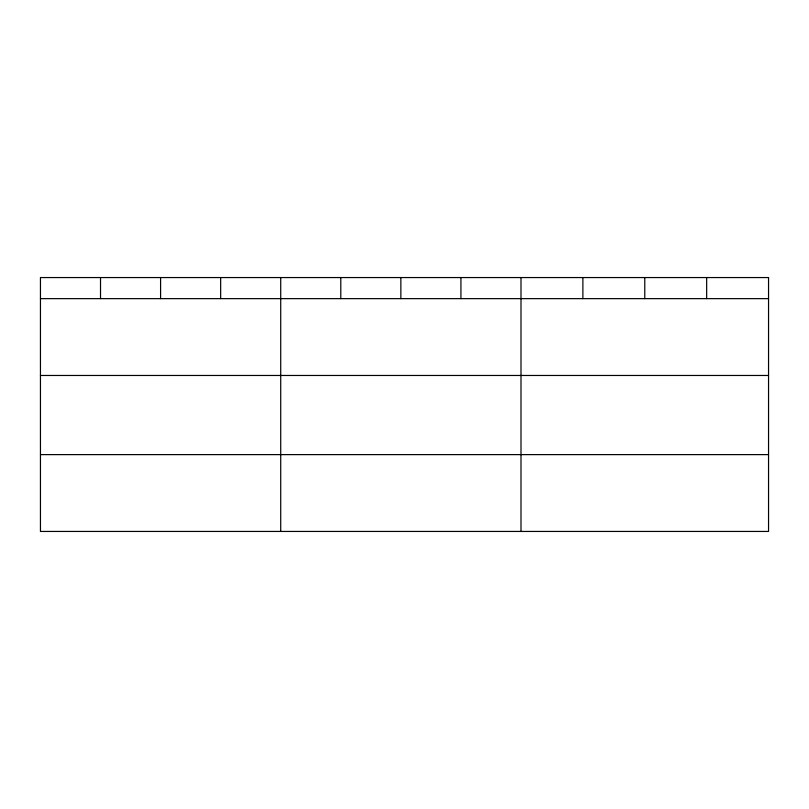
<?xml version="1.0" encoding="UTF-8"?>
<svg xmlns="http://www.w3.org/2000/svg" width="809" height="809" viewBox="0 0 809 809"><rect width="100%" height="100%" fill="white"/><g stroke="black" fill="none" stroke-linecap="round" stroke-linejoin="round"><path stroke-width="1.21" d="M40.45 298.642L768.55 298.642M40.45 375.467L768.55 375.467M40.45 454.618L768.55 454.618M706.661 277.558L706.661 298.642M644.773 277.558L644.773 298.642M582.885 277.558L582.885 298.642M520.996 277.558L520.996 531.442M460.928 277.558L460.928 298.642M400.859 277.558L400.859 298.642M340.791 277.558L340.791 298.642M280.723 277.558L280.723 531.442M220.655 277.558L220.655 298.642M160.587 277.558L160.587 298.642M100.518 277.558L100.518 298.642M768.55 277.558L40.45 277.558L40.45 531.442L768.55 531.442L768.55 277.558"/></g></svg>
